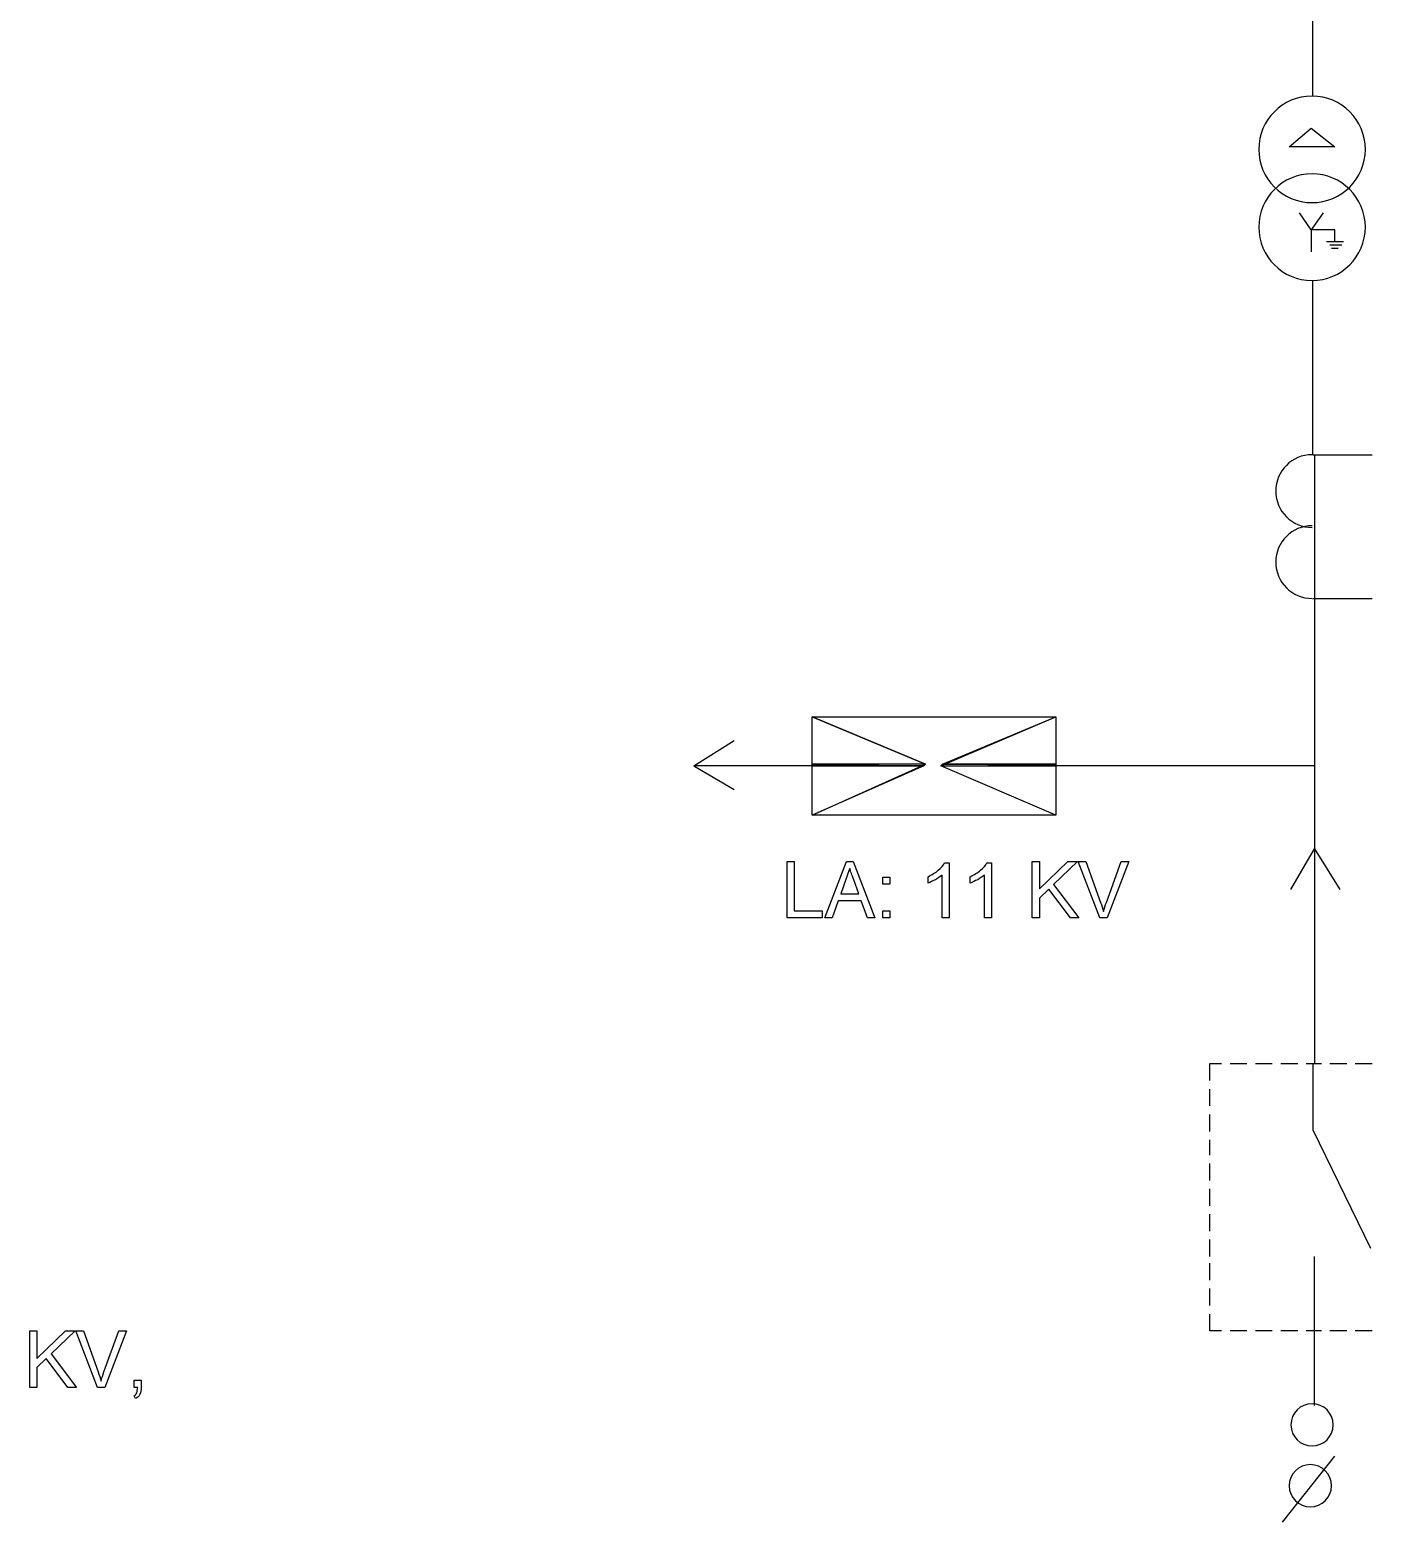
# Model space of a CAD drawing. Header units: millimetres. Extents: x 12 to 286, y 8 to 173.
# Drawn here: x 53.76 to 87.35, y 55.82 to 93.17 of the extents above; entities that cross this region are included whole.
import ezdxf

# ---------------------------------------------------------------- set-up
doc = ezdxf.new("R2010")
doc.units = ezdxf.units.MM
doc.layers.get('0').update_dxf_attribs({"linetype": 'CONTINUOUS'})

msp = doc.modelspace()

# ---------------------------------------------------------------- linework, layer by layer
at = {"color": 0}
for p, q in [((85.8654, 91.5099), (85.8654, 104.126)), ((85.2731, 90.2409), (85.8241, 90.7066)), ((85.8241, 90.7066), (86.4168, 90.2409)), ((86.4168, 90.2409), (85.2731, 90.2409)), ((85.8241, 88.1669), (85.5278, 88.5899)), ((86.1205, 88.5899), (85.8241, 88.1669)), ((86.4168, 88.1669), (85.8241, 88.1669)), ((85.8241, 88.1669), (85.8241, 87.6155)), ((86.4168, 87.8692), (86.4168, 88.1669)), ((86.2044, 87.8692), (86.6278, 87.8692)), ((86.2902, 87.7852), (86.5861, 87.7852)), ((86.3314, 87.7013), (86.5008, 87.7013)), ((85.8654, 82.5362), (85.8654, 86.8962)), ((85.8654, 82.5362), (87.3485, 82.5362)), ((85.9084, 82.5362), (85.9084, 67.2966)), ((85.8654, 78.9383), (87.3485, 78.9383)), ((73.3351, 75.9739), (76.1725, 74.7889)), ((73.3351, 74.7889), (73.3351, 75.9739)), ((73.3351, 75.9739), (76.1725, 74.7889)), ((73.3351, 74.7889), (73.3351, 75.9739)), ((76.1725, 74.7889), (73.3351, 75.9739)), ((73.3351, 75.9739), (79.4314, 75.9739)), ((73.3351, 73.5182), (73.3351, 75.9739)), ((76.5528, 74.7462), (79.4314, 75.9739)), ((76.5955, 74.7889), (79.4314, 75.9739)), ((76.5955, 74.7889), (79.4314, 75.9739)), ((79.4314, 75.9739), (79.4314, 74.7889)), ((79.4314, 75.9739), (79.4314, 74.7889)), ((79.4314, 75.9739), (79.4314, 73.5182)), ((70.3721, 74.7462), (71.3878, 75.3816)), ((73.3351, 74.7462), (70.3721, 74.7462)), ((70.3721, 74.7462), (71.3878, 74.1535)), ((76.1725, 74.7889), (73.3351, 74.7889)), ((76.1725, 74.7889), (73.3351, 74.7889)), ((76.1725, 74.7889), (73.3351, 74.7889)), ((73.3351, 74.7889), (76.1298, 74.7462)), ((73.3351, 74.7889), (76.1298, 74.7462)), ((73.3351, 74.7462), (73.3351, 74.7889)), ((76.1725, 74.7889), (73.3351, 74.7889)), ((73.3351, 74.7889), (76.1298, 74.7462)), ((73.3351, 74.7889), (76.1298, 74.7462)), ((73.3351, 74.7462), (73.3351, 74.7889)), ((73.3351, 73.5182), (76.1725, 74.7889)), ((73.3351, 74.7462), (76.1298, 74.7462)), ((76.1298, 74.7462), (73.3351, 73.5182)), ((73.3351, 73.5182), (73.3351, 74.7462)), ((73.3351, 74.7462), (76.1298, 74.7462)), ((76.1298, 74.7462), (73.3351, 73.5182)), ((73.3351, 73.5182), (73.3351, 74.7462)), ((76.1298, 74.7462), (73.3351, 74.7462)), ((76.1298, 74.7462), (73.3351, 74.7462)), ((76.1298, 74.7462), (76.1725, 74.7889)), ((76.1298, 74.7462), (76.1725, 74.7889)), ((76.5955, 74.7889), (76.5528, 74.7462)), ((76.5955, 74.7889), (76.5528, 74.7462)), ((76.5528, 74.7462), (79.4314, 74.7462)), ((76.5528, 74.7462), (79.4314, 74.7462)), ((79.4314, 73.5182), (76.5528, 74.7462)), ((76.5528, 74.7462), (79.4314, 74.7462)), ((76.5528, 74.7462), (79.4314, 74.7462)), ((79.4314, 73.5182), (76.5528, 74.7462)), ((79.4314, 73.5182), (76.5528, 74.7462)), ((79.4314, 74.7889), (76.5955, 74.7889)), ((79.4314, 74.7889), (76.5955, 74.7889)), ((79.4314, 74.7462), (76.5955, 74.7889)), ((79.4314, 74.7462), (76.5955, 74.7889)), ((76.5955, 74.7889), (79.4314, 74.7889)), ((79.4314, 74.7462), (76.5955, 74.7889)), ((76.5955, 74.7889), (79.4314, 74.7889)), ((79.4314, 74.7462), (76.5955, 74.7889)), ((79.4314, 74.7889), (79.4314, 74.7462)), ((79.4314, 74.7889), (79.4314, 74.7462)), ((85.9084, 74.7462), (79.4314, 74.7462)), ((79.4314, 74.7462), (79.4314, 73.5182)), ((79.4314, 74.7462), (79.4314, 73.5182)), ((79.4314, 73.5182), (73.3351, 73.5182)), ((85.3158, 71.6566), (85.9084, 72.6722)), ((85.9084, 72.6722), (86.5434, 71.6566)), ((72.7082, 70.9443), (72.7082, 72.3554)), ((72.7082, 72.3554), (72.8846, 72.3554)), ((72.8846, 72.3554), (72.8846, 71.1207)), ((73.6505, 70.9443), (74.1923, 72.3554)), ((74.1923, 72.3554), (74.3617, 72.3554)), ((74.3617, 72.3554), (74.9032, 70.9443)), ((76.6505, 72.3194), (76.7652, 72.3194)), ((76.7652, 72.3194), (76.7652, 70.9443)), ((77.7088, 72.3194), (77.8235, 72.3194)), ((77.8235, 72.3194), (77.8235, 70.9443)), ((78.8458, 70.9443), (78.8458, 72.3554)), ((78.8458, 72.3554), (79.0222, 72.3554)), ((79.0222, 72.3554), (79.0222, 71.6675)), ((79.0222, 71.6675), (79.7348, 72.3554)), ((79.9744, 72.3554), (79.3792, 71.7808)), ((79.7348, 72.3554), (79.9744, 72.3554)), ((80.5367, 70.9443), (79.9938, 72.3554)), ((79.9938, 72.3554), (80.1867, 72.3554)), ((80.1867, 72.3554), (80.5533, 71.3327)), ((80.7007, 71.3327), (81.0687, 72.3554)), ((81.2617, 72.3554), (80.7187, 70.9443)), ((81.0687, 72.3554), (81.2617, 72.3554)), ((74.1881, 71.9296), (74.0502, 71.5437)), ((74.5035, 71.5437), (74.3783, 71.8965)), ((75.1057, 71.7903), (75.1057, 71.9667)), ((75.1057, 71.9667), (75.2821, 71.9667)), ((75.2821, 71.7903), (75.1057, 71.7903)), ((75.2821, 71.9667), (75.2821, 71.7903)), ((76.236, 71.8125), (76.236, 71.9748)), ((76.5888, 70.9443), (76.5888, 72.0164)), ((77.2943, 71.8125), (77.2943, 71.9748)), ((77.6471, 70.9443), (77.6471, 72.0164)), ((79.3792, 71.7808), (80.0104, 70.9443)), ((73.9881, 71.3673), (73.8367, 70.9443)), ((74.567, 71.3673), (73.9881, 71.3673)), ((74.0502, 71.5437), (74.5035, 71.5437)), ((74.7187, 70.9443), (74.567, 71.3673)), ((79.2565, 71.6636), (79.0222, 71.4375)), ((79.0222, 71.4375), (79.0222, 70.9443)), ((79.798, 70.9443), (79.2565, 71.6636)), ((72.8846, 71.1207), (73.5902, 71.1207)), ((73.5902, 71.1207), (73.5902, 70.9443)), ((75.1057, 70.9443), (75.1057, 71.1207)), ((75.1057, 71.1207), (75.2821, 71.1207)), ((75.2821, 71.1207), (75.2821, 70.9443)), ((73.5902, 70.9443), (72.7082, 70.9443)), ((73.8367, 70.9443), (73.6505, 70.9443)), ((74.9032, 70.9443), (74.7187, 70.9443)), ((75.2821, 70.9443), (75.1057, 70.9443)), ((76.7652, 70.9443), (76.5888, 70.9443)), ((77.8235, 70.9443), (77.6471, 70.9443)), ((79.0222, 70.9443), (78.8458, 70.9443)), ((80.0104, 70.9443), (79.798, 70.9443)), ((80.7187, 70.9443), (80.5367, 70.9443)), ((83.2831, 66.8722), (83.2831, 67.2966)), ((83.2831, 67.2966), (83.5808, 67.2966)), ((83.7918, 67.2966), (84.2148, 67.2966)), ((84.4268, 67.2966), (84.8501, 67.2966)), ((85.0621, 67.2966), (85.4851, 67.2966)), ((85.6975, 67.2966), (86.0778, 67.2966)), ((85.8654, 67.2966), (85.8654, 65.6442)), ((86.2902, 67.2966), (86.7131, 67.2966)), ((86.9237, 67.2966), (87.3485, 67.2966)), ((83.2831, 66.2383), (83.2831, 66.6612)), ((83.2831, 65.6029), (83.2831, 66.0259)), ((83.2831, 65.0102), (83.2831, 65.3905)), ((85.8654, 65.6442), (87.3054, 62.6816)), ((83.2831, 64.3749), (83.2831, 64.7982)), ((83.2831, 63.7399), (83.2831, 64.1629)), ((83.2831, 63.1045), (83.2831, 63.5275)), ((83.2831, 62.4692), (83.2831, 62.8936)), ((85.9084, 58.7446), (85.9084, 62.4692)), ((83.2831, 61.8765), (83.2831, 62.3013)), ((83.2831, 61.2429), (83.2831, 61.6659)), ((83.2831, 60.6076), (83.2831, 61.0306)), ((53.7626, 59.1965), (53.7626, 60.6076)), ((53.7626, 60.6076), (53.939, 60.6076)), ((53.939, 60.6076), (53.939, 59.92)), ((53.939, 59.92), (54.653, 60.6076)), ((54.8929, 60.6076), (54.296, 60.0329)), ((54.653, 60.6076), (54.8929, 60.6076)), ((55.4549, 59.1965), (54.9106, 60.6076)), ((54.9106, 60.6076), (55.1035, 60.6076)), ((55.1035, 60.6076), (55.4715, 59.5849)), ((55.6175, 59.5849), (55.9855, 60.6076)), ((56.1785, 60.6076), (55.6355, 59.1965)), ((55.9855, 60.6076), (56.1785, 60.6076)), ((83.5808, 60.6076), (83.2831, 60.6076)), ((84.2148, 60.6076), (83.7918, 60.6076)), ((84.8501, 60.6076), (84.4268, 60.6076)), ((85.4851, 60.6076), (85.0621, 60.6076)), ((86.0778, 60.6076), (85.6975, 60.6076)), ((86.7131, 60.6076), (86.2902, 60.6076)), ((87.3485, 60.6076), (86.9237, 60.6076)), ((54.1736, 59.9158), (53.939, 59.6896)), ((54.7165, 59.1965), (54.1736, 59.9158)), ((54.296, 60.0329), (54.9271, 59.1965)), ((53.939, 59.6896), (53.939, 59.1965)), ((53.939, 59.1965), (53.7626, 59.1965)), ((54.9271, 59.1965), (54.7165, 59.1965)), ((55.6355, 59.1965), (55.4549, 59.1965)), ((56.3742, 59.1965), (56.3742, 59.3729)), ((56.3742, 59.3729), (56.5506, 59.3729)), ((56.461, 59.1965), (56.3742, 59.1965)), ((56.5506, 59.3729), (56.5506, 59.1965)), ((56.4085, 58.9139), (56.3742, 58.9841)), ((85.1034, 55.8229), (86.4168, 57.4753))]:
    msp.add_line(p, q, dxfattribs=at)
for points in [[(85.8449, 91.5099), (85.109, 91.5099), (84.5111, 90.9133), (84.5111, 90.1774)], [(87.1788, 90.1774), (87.1788, 90.9133), (86.5822, 91.5099), (85.8449, 91.5099)], [(84.5111, 90.1774), (84.5111, 89.4401), (85.109, 88.8436), (85.8449, 88.8436)], [(85.8449, 88.8436), (86.5822, 88.8436), (87.1788, 89.4401), (87.1788, 90.1774)], [(85.8449, 89.5629), (85.109, 89.5629), (84.5111, 88.9663), (84.5111, 88.2304)], [(87.1788, 88.2304), (87.1788, 88.9663), (86.5822, 89.5629), (85.8449, 89.5629)], [(84.5111, 88.2304), (84.5111, 87.4931), (85.109, 86.8962), (85.8449, 86.8962)], [(85.8449, 86.8962), (86.5822, 86.8962), (87.1788, 87.4931), (87.1788, 88.2304)], [(85.8449, 82.5362), (85.3419, 82.5362), (84.9355, 82.1284), (84.9355, 81.6254)], [(84.9355, 81.6254), (84.9355, 81.1223), (85.3419, 80.7159), (85.8449, 80.7159)], [(85.8449, 80.7586), (85.3419, 80.7586), (84.9355, 80.3508), (84.9355, 79.8477)], [(84.9355, 79.8477), (84.9355, 79.3447), (85.3419, 78.9383), (85.8449, 78.9383)], [(74.2777, 72.179), (74.2431, 72.1004), (74.2199, 72.0178), (74.1881, 71.9296)], [(74.3783, 71.8965), (74.3313, 72.0245), (74.3024, 72.1071), (74.2777, 72.179)], [(76.236, 71.9748), (76.3337, 72.0288), (76.4205, 72.0729), (76.4935, 72.136)], [(76.4935, 72.136), (76.5637, 72.2009), (76.6202, 72.2602), (76.6505, 72.3194)], [(77.2943, 71.9748), (77.392, 72.0288), (77.4788, 72.0729), (77.5518, 72.136)], [(77.5518, 72.136), (77.622, 72.2009), (77.6785, 72.2602), (77.7088, 72.3194)], [(76.4205, 71.9007), (76.3489, 71.8714), (76.2896, 71.8316), (76.236, 71.8125)], [(76.5888, 72.0164), (76.5457, 71.9847), (76.4893, 71.9391), (76.4205, 71.9007)], [(77.4788, 71.9007), (77.4072, 71.8714), (77.3479, 71.8316), (77.2943, 71.8125)], [(77.6471, 72.0164), (77.6041, 71.9847), (77.5476, 71.9391), (77.4788, 71.9007)], [(80.5533, 71.3327), (80.578, 71.2625), (80.6069, 71.1743), (80.6277, 71.1027)], [(80.6277, 71.1027), (80.6429, 71.1853), (80.6732, 71.2555), (80.7007, 71.3327)], [(55.4715, 59.5849), (55.4951, 59.5147), (55.5255, 59.4265), (55.5445, 59.3549)], [(55.5445, 59.3549), (55.5597, 59.4374), (55.59, 59.508), (55.6175, 59.5849)], [(56.3742, 58.9841), (56.4032, 59.0007), (56.4236, 59.0254), (56.4388, 59.0571)], [(56.5161, 59.0187), (56.4928, 58.9746), (56.4582, 58.9386), (56.4085, 58.9139)], [(56.4388, 59.0571), (56.443, 59.0998), (56.4596, 59.1358), (56.461, 59.1965)], [(56.5506, 59.1965), (56.5506, 59.1234), (56.5397, 59.0642), (56.5161, 59.0187)], [(85.8449, 58.7872), (85.5528, 58.7872), (85.3158, 58.5502), (85.3158, 58.2581)], [(86.3741, 58.2581), (86.3741, 58.5502), (86.137, 58.7872), (85.8449, 58.7872)], [(85.3158, 58.2581), (85.3158, 57.966), (85.5528, 57.7289), (85.8449, 57.7289)], [(85.8449, 57.7289), (86.137, 57.7289), (86.3741, 57.966), (86.3741, 58.2581)], [(85.8023, 57.2629), (85.5102, 57.2629), (85.2731, 57.0258), (85.2731, 56.7337)], [(86.3314, 56.7337), (86.3314, 57.0258), (86.0944, 57.2629), (85.8023, 57.2629)], [(85.2731, 56.7337), (85.2731, 56.4416), (85.5102, 56.2046), (85.8023, 56.2046)], [(85.8023, 56.2046), (86.0944, 56.2046), (86.3314, 56.4416), (86.3314, 56.7337)]]:
    msp.add_open_spline(points, degree=3, dxfattribs=at)

doc.saveas('drawing.dxf')
